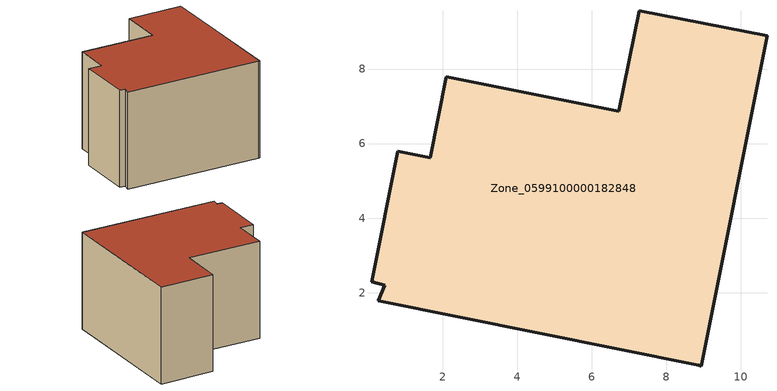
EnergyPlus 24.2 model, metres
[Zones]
Zone_0599100000182848
 floor ground (C_G): 10.7,8.89 8.94,0.03 8.87,0.05 0.28,1.78 0.44,2.2 0.09,2.29 0.79,5.79 1.66,5.62 2.1,7.8 6.73,6.87 7.27,9.56 z0
 wall outside (C_F): 1.66,5.62 0.79,5.79 0.09,2.29 0.44,2.2 0.28,1.78 8.87,0.05 8.94,0.03 10.7,8.89 7.27,9.56 6.73,6.87 2.1,7.8 1.66,5.62 z0:6.15
 roof outside (C_R): 8.94,0.03 10.7,8.89 7.27,9.56 6.73,6.87 2.1,7.8 1.66,5.62 0.79,5.79 0.09,2.29 0.44,2.2 0.28,1.78 8.87,0.05 z6.15
[BUILDING]
Pand.0599100000182848: North Axis=0; Terrain=City; Loads Convergence Tolerance Value=0.04; Temperature Convergence Tolerance Value=0.4; Solar Distribution=FullExterior; Maximum Number of Warmup Days=25; Minimum Number of Warmup Days=1
[Site:Location]
Rotterdam.The.Hague.AP_ZH_NLD Design_Conditions: Latitude=51.96; Longitude=4.45; Time Zone=1; Elevation=-4.5
[SITE:GROUNDTEMPERATURE:BUILDINGSURFACE]
18, 18, 18, 18, 18, 18, 18, 18, 18, 18, 18, 18
[MATERIAL] Thermal Absorptance=0.9; Solar Absorptance=0.7; Visible Absorptance=0.7
Name | Roughness | Thickness | Conductivity | Density | Specific Heat
G.TC.1965-1974 | MediumSmooth | 0.15 | 0.882353 | 540 | 1210
F.TC.1965-1974 | Rough | 0.3 | 0.697674 | 1920 | 840
R.TC.1965-1974 | MediumRough | 0.2 | 0.232558 | 1500 | 1000
[CONSTRUCTION]
C_G: G.TC.1965-1974
C_F: F.TC.1965-1974
C_R: R.TC.1965-1974
[ZONE]
Zone_0599100000182848: Type=1; Multiplier=1; Ceiling Height=Autocalculate; Volume=Autocalculate; Floor Area=autocalculate; Part of Total Floor Area=Yes
[ZONEINFILTRATION:DESIGNFLOWRATE]
Infil_Zone_0599100000182848: Zone or ZoneList or Space or SpaceList=Zone_0599100000182848; Schedule=AlwaysOn; Design Flow Rate Calculation Method=Flow/Area; Flow Rate per Floor Area=0.003; Constant Term Coefficient=1; Temperature Term Coefficient=0; Velocity Term Coefficient=0; Velocity Squared Term Coefficient=0
[HVACTEMPLATE:ZONE:IDEALLOADSAIRSYSTEM]
Zone_0599100000182848: Maximum Heating Supply Air Temperature=50; Minimum Cooling Supply Air Temperature=13; Maximum Heating Supply Air Humidity Ratio=0.0156; Minimum Cooling Supply Air Humidity Ratio=0.0077; Heating Limit=NoLimit; Cooling Limit=NoLimit; Dehumidification Control Type=ConstantSensibleHeatRatio; Cooling Sensible Heat Ratio=0.7; Dehumidification Setpoint=60; Humidification Control Type=None; Humidification Setpoint=30; Outdoor Air Method=None; Outdoor Air Flow Rate per Person=0.00944; Outdoor Air Flow Rate per Zone Floor Area=0; Outdoor Air Flow Rate per Zone=0; Demand Controlled Ventilation Type=None; Outdoor Air Economizer Type=NoEconomizer; Heat Recovery Type=None; Sensible Heat Recovery Effectiveness=0.7; Latent Heat Recovery Effectiveness=0.65
[ZONECONTROL:THERMOSTAT]
ThermostatControl_Zone_0599100000182848: Zone or ZoneList=Zone_0599100000182848; Control Type Schedule=DualSetpointControlType; Control 1=Thermostat_Zone_0599100000182848; Temperature Difference Between Cutout And Setpoint=0
[THERMOSTATSETPOINT:DUALSETPOINT]
Thermostat_Zone_0599100000182848: Heating Setpoint Temperature Schedule=HeatingSetpoint_Zone_0599100000182848; Cooling Setpoint Temperature Schedule=CoolingSetpoint_Zone_0599100000182848
[SCHEDULE:COMPACT]
HeatingSetpoint_Zone_0599100000182848: Through: 12/31, For: AllDays, Until: 24:00, 21
CoolingSetpoint_Zone_0599100000182848: Through: 12/31, For: AllDays, Until: 24:00, 24
DualSetpointControlType: Through: 12/31, For: AllDays, Until: 24:00, 4
AlwaysOn: Through: 12/31, For: AllDays, Until: 24:00, 1
